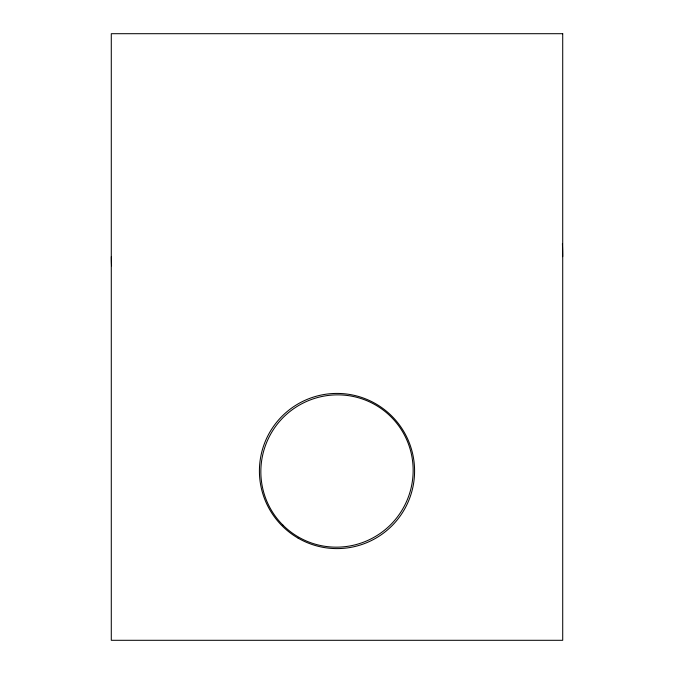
<?xml version="1.0" encoding="UTF-8"?>
<svg xmlns="http://www.w3.org/2000/svg" width="674" height="674" viewBox="0 0 674 674"><rect width="100%" height="100%" fill="white"/><g stroke="black" fill="none" stroke-linecap="round" stroke-linejoin="round"><path stroke-width="1.01" d="M111.539 265.809A76.735 7.962 -84 0 1 111.336 256.659M562.411 243.55A76.735 7.962 84 0 1 562.689 256.659M562.714 33.7L111.286 33.7L111.286 640.3L562.714 640.3L562.714 33.7M298.203 538.206A77.586 77.586 0 0 0 414.586 471.016A77.586 77.586 0 0 0 298.203 403.819A77.586 77.586 0 0 0 298.203 538.206M282.912 525.105A76.735 75.901 -45 0 0 390.676 524.692A76.735 75.901 -45 0 0 391.089 416.928A76.735 75.901 -45 0 0 283.324 417.341A76.735 75.901 -45 0 0 282.912 525.105"/></g></svg>
